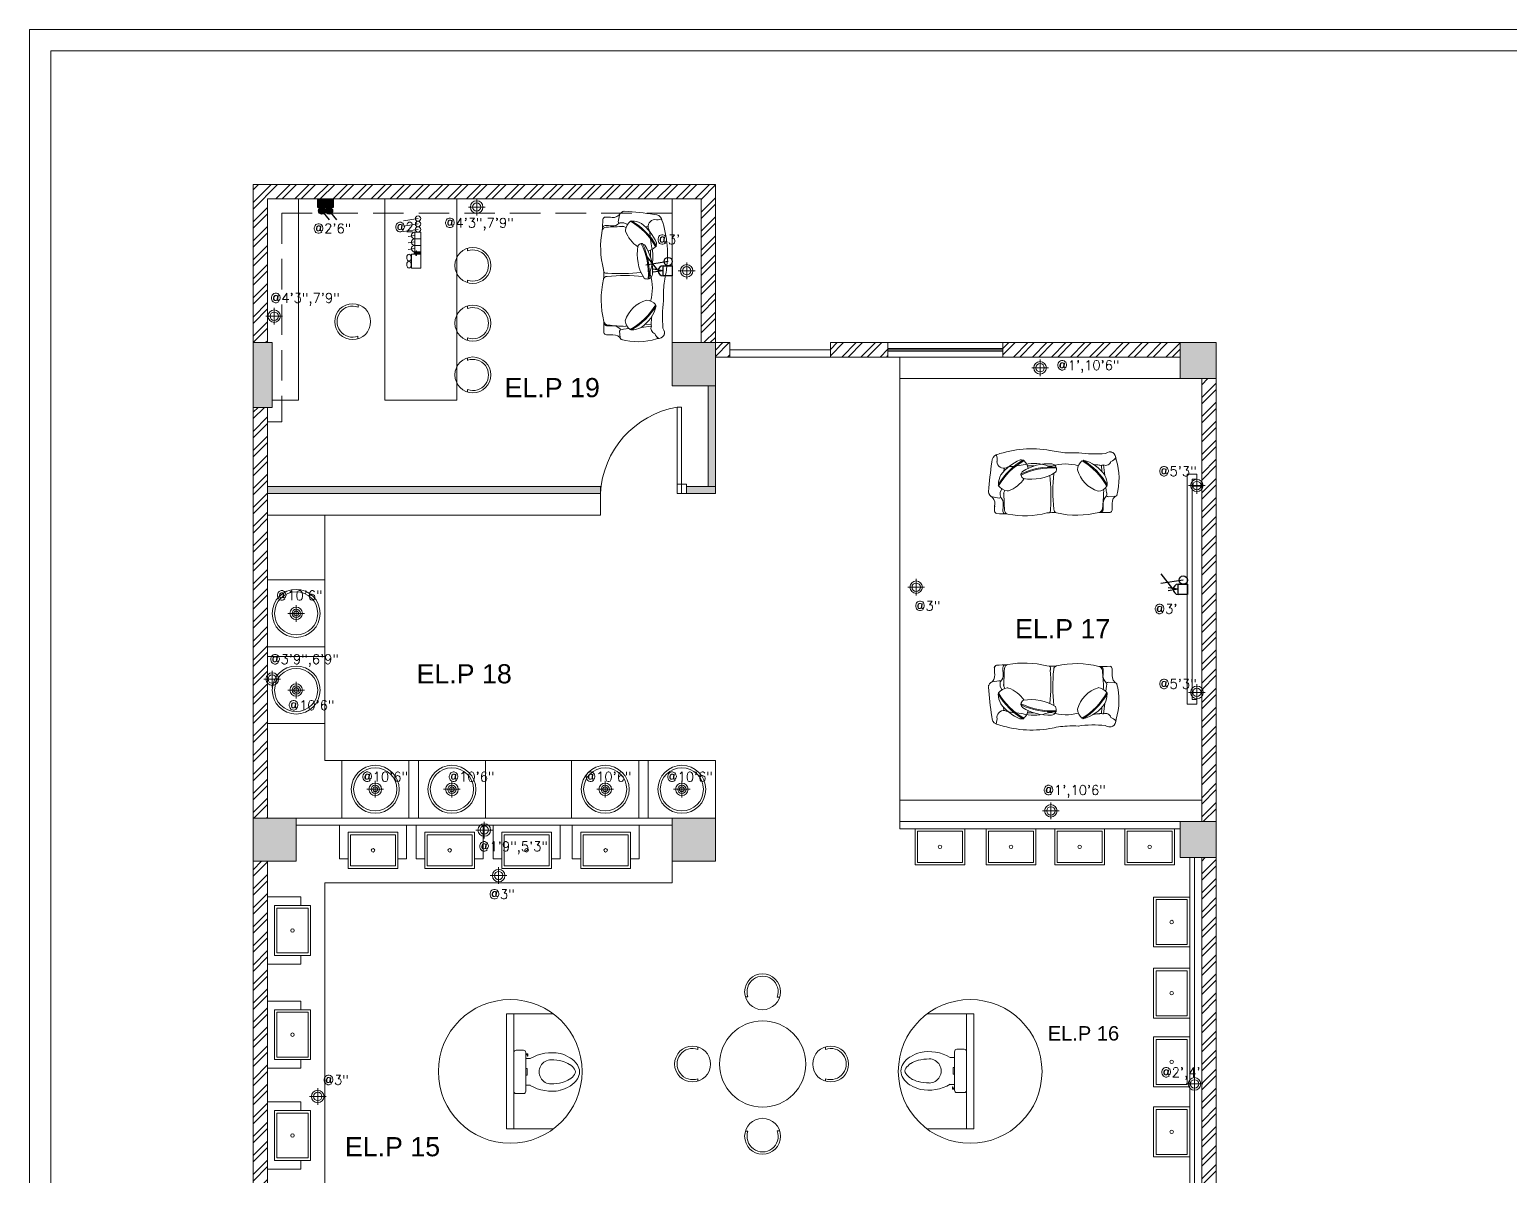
# Model space of a CAD drawing. Header units: inches. Extents: x 111501 to 134888, y 46021 to 52102.
# Drawn here: x 114830 to 115448, y 47586 to 48064 of the extents above; entities that cross this region are included whole.
import ezdxf
from ezdxf.lldxf.tags import DXFTag

# ---------------------------------------------------------------- set-up
doc = ezdxf.new("R2010")
doc.units = ezdxf.units.IN
doc.header["$MEASUREMENT"] = 0
doc.linetypes.add('DASHED', pattern=[19.05, 12.7, -6.35])
for name, color, linetype, lineweight in [('column', 252, 'Continuous', 9), ('DOOR', 1, 'Continuous', 0), ('electrical 2', 1, 'Continuous', 0), ('FURNITURE', 14, 'Continuous', 18), ('furnuture light', 142, 'Continuous', 0), ('SHEET', 7, 'Continuous', 30), ('text1', 7, 'Continuous', 0), ('wall', 7, 'Continuous', 9), ('window', 140, 'Continuous', 15)]:
    doc.layers.add(name, color=color, linetype=linetype, lineweight=lineweight)
doc.layers.add('electrical planing', color=251, linetype='Continuous')
doc.layers.add('pt19', color=151, linetype='Continuous')
doc.styles.get("Standard").update_dxf_attribs({"font": 'txt.shx', "height": 6})
tags = doc.linetypes.add('DASHED2', pattern=[0.375, 0.25, -0.125]).pattern_tags.tags
tags[6:7] = [DXFTag(74, 4), DXFTag(75, 0), DXFTag(340, '0'), DXFTag(46, 1.0), DXFTag(50, 0.0), DXFTag(44, 0.0), DXFTag(45, 0.0)]
tags[4:5] = [DXFTag(74, 4), DXFTag(75, 0), DXFTag(340, '0'), DXFTag(46, 1.0), DXFTag(50, 0.0), DXFTag(44, 0.0), DXFTag(45, 0.0)]
pattern_1 = [(45, (15996.086, 0), (-3.97747564, 3.97747564), []), (45, (15998.7374, 0), (-3.97747564, 3.97747564), [])]

# ---------------------------------------------------------------- blocks, each defined once
blk = doc.blocks.new('fgfdg')
at = {"layer": 'FURNITURE'}
for points in [[(9958.2, 25320.5), (9961.82, 25320.5), (9961.82, 25334.5), (9933.82, 25334.5), (9933.82, 25320.5), (9937.44, 25320.5)], [(9937.44, 25316.5), (9937.44, 25331.56), (9958.2, 25331.56), (9958.2, 25316.5), (9937.44, 25316.5), (9937.44, 25316.5)]]:
    blk.add_lwpolyline(points, dxfattribs=at)
blk.add_lwpolyline([(9938.44, 25317.5), (9938.44, 25330.56), (9957.2, 25330.56), (9957.2, 25317.5), (9938.44, 25317.5)], close=True, dxfattribs=at)
blk.add_circle((9947.82, 25324.03), 0.75, dxfattribs=at)
blk = doc.blocks.new('so')
at = {"layer": 'FURNITURE'}
for p, q in [((93752.34, 46905.16), (93752.51, 46906.52)), ((93769.43, 46904.14), (93767.18, 46903.8)), ((93769.7, 46908.55), (93770.47, 46908.35)), ((93770.77, 46907.56), (93771.08, 46904.87)), ((93762.11, 46903.43), (93757.75, 46902.84)), ((93760.52, 46902.13), (93757.93, 46901.98)), ((93768.58, 46902.89), (93768.03, 46902.73)), ((93758.31, 46881.28), (93758.24, 46879.86)), ((93759.31, 46862.37), (93758.99, 46862.39)), ((93760.5, 46861.17), (93759.13, 46861.32)), ((93769.29, 46861.22), (93768.4, 46861.65)), ((93753.59, 46857.91), (93753.48, 46858.34)), ((93769.27, 46859.7), (93767.77, 46860.37)), ((93769.77, 46854.9), (93769.47, 46854.89)), ((93771.08, 46856.49), (93771.61, 46859.22)), ((93776, 46857.32), (93774.86, 46857.39)), ((93777.45, 46857.47), (93777.04, 46857.3)), ((93777.89, 46857.84), (93777.45, 46857.47))]:
    blk.add_line(p, q, dxfattribs=at)
for centre, radius, start, end in [((93752.46, 46904.62), 4.07, 18.40482, 56.04005), ((93754.78, 46907.41), 0.592, 8.87051, 94.05424), ((93763.41, 46883.52), 25.81, 74.13928, 107.6386), ((93780.54, 46879.15), 29.07, 119.82965, 148.57464), ((93780.63, 46879.22), 28.66, 119.18399, 149.26894), ((93755.74, 46903.77), 2.22, 335.13449, 74.70054), ((93765.94, 46896.04), 8.32, 88.94997, 117.41935), ((93766.29, 46903.99), 0.425, 39.93327, 118.71729), ((93763.54, 46900.06), 5.23, 5.84806, 53.16868), ((93769.92, 46901.55), 2.64, 74.01477, 100.65631), ((93770.84, 46890.55), 15.56, 124.15229, 166.04045), ((93755.09, 46901.83), 2.85, 350.2141, 20.76481), ((93756.37, 46904.5), 12.96, 285.24913, 342.47727), ((93765.76, 46903.7), 0.425, 39.93327, 118.71729), ((93759.97, 46897.06), 5.07, 219.4617, 267.88774), ((93777.5, 46879.99), 20.24, 176.5091, 212.66613), ((93759.56, 46880.94), 2.28, 111.77378, 176.80671), ((93787.71, 46881), 29.07, 175.93246, 205.56871), ((93759.48, 46879.97), 3.18, 64.50853, 103.88422), ((93787.69, 46881.11), 28.66, 175.96049, 206.26301), ((93744.39, 46872.73), 19.32, 350.12791, 31.55288), ((93757.39, 46868.51), 1.77, 156.9035, 196.40408), ((93774.12, 46875.91), 20.07, 203.23758, 232.67391), ((93756.02, 46869.34), 0.305, 93.71895, 203.89699), ((93780.82, 46883.9), 29.07, 210.39959, 239.14459), ((93780.9, 46883.82), 28.66, 209.7053, 239.79025), ((93759.92, 46866.36), 5.07, 98.38462, 139.51253), ((93679.26, 46871.47), 79.79, 359.91776, 0.1427), ((93761.85, 46870.2), 1.77, 219.56422, 259.06481), ((93761.77, 46868.6), 0.305, 212.07132, 322.24935), ((93761.83, 46870.19), 1.77, 275.25586, 334.01427), ((93755.99, 46858.63), 13.37, 20.038, 55.9443), ((93756.27, 46861.23), 2.87, 271.81871, 21.73426), ((93763.43, 46863.29), 5.23, 305.80555, 353.12617), ((93764.3, 46862.3), 4.34, 4.75028, 12.23242), ((93755.56, 46853.08), 5.35, 81.44915, 112.17373), ((93765.91, 46867.27), 8.32, 241.55488, 270.02427), ((93766.16, 46859.33), 0.425, 240.25695, 319.04097), ((93769.85, 46864.16), 4.5, 262.57797, 288.77512)]:
    blk.add_arc(centre, radius, start, end, dxfattribs=at)
at = {"layer": 'FURNITURE', "extrusion": (0, 0, -1)}
for centre, major_axis, ratio, start_param, end_param in [((93757.64, 46904.17), (-5.13, 2.35), 0.618231, 5.500844, 7.184555), ((93773.54, 46909.47), (-3.31, 0.03), 0.909091, 4.616161, 5.890683), ((93767.88, 46905.84), (-3.36, 0.03), 0.909091, 3.452305, 3.740947), ((93775.94, 46852.61), (-59.28, 0.53), 0.909091, 1.527079, 1.573647), ((93776.15, 46905.08), (-1.62, 0.01), 0.909091, 1.838774, 2.80094), ((93890.94, 46901.04), (-113.36, 2.08), 0.701645, 6.254642, 6.313975), ((93689.39, 46899.23), (-63.77, 0.57), 0.909091, 3.056167, 3.251523), ((93921.13, 46888.07), (-163.89, 1.47), 0.909091, 0.062984, 0.077367), ((93759.67, 46900.91), (-1.84, 0.02), 0.909091, 0.073573, 0.254317), ((93764.63, 46809.88), (-102.4, 0.92), 0.909091, 1.601237, 1.67337), ((93773.87, 46910.2), (-0.08, 7.57), 0.730686, 3.178935, 3.779527), ((93775.86, 46848.78), (-59.28, 0.53), 0.909091, 1.527079, 1.573647), ((93775.75, 46900.71), (-1.84, 0.02), 0.909091, 1.671525, 3.054326), ((93776.07, 46901.25), (-1.62, 0.01), 0.909091, 1.838774, 2.80094), ((93921.96, 46889.1), (164.59, 2.24), 0.332533, 3.039374, 3.24171), ((94512.72, 46901.52), (761.68, 30.39), 0.237765, 3.06991, 3.193225), ((93769.2, 46973.97), (1.09, 92.29), 0.86194, 3.038922, 3.227555), ((93776.06, 46879.38), (1.82, 0.64), 0.643947, 4.915204, 6.007097), ((93776.1, 46883.74), (-1.41, 1.06), 0.914805, 2.750316, 4.013629), ((93925.72, 46873.33), (-167.53, 1.5), 0.909091, 6.258896, 6.277374), ((93640.53, 46875.47), (-138.39, 7.62), 0.514907, 2.983139, 3.210922), ((93724.36, 46862.32), (24.04, 24.18), 1, 0.556107, 0.764052), ((93760.41, 46863.29), (-1.84, 0.02), 0.909091, 5.638899, 6.209604), ((93745.95, 47451.69), (-649.87, 5.82), 0.909091, 4.657058, 4.668338), ((93768.59, 46858.41), (-3.26, 0.03), 0.909091, 1.877441, 2.006467), ((93773.86, 46857.98), (-3.31, 0.03), 0.909091, 0.681701, 1.699089), ((93779.28, 46914.66), (-59.28, 0.53), 0.909091, 4.741604, 4.788172), ((93776.49, 46863.15), (-1.84, 0.02), 0.909091, 3.260925, 4.643725), ((93776.7, 46862.24), (-1.62, 0.01), 0.909091, 3.51431, 4.476477), ((93891.41, 46855.42), (-113.27, 4.67), 0.710878, 6.259211, 6.318545), ((93758.3, 46860.31), (4.57, 2.7), 0.675931, 2.302953, 3.269293), ((93792.92, 47096.89), (35.25, 240.83), 0.806916, 3.083864, 3.147073), ((93768.83, 46856.9), (-2.29, 0.02), 0.909091, 3.32703, 4.655766), ((93773.74, 46854.45), (-3.31, 0.03), 0.909091, 0.424568, 1.699089), ((93768.37, 46858.41), (-3.36, 0.03), 0.909091, 2.622382, 2.862945), ((93779.16, 46911.13), (-59.28, 0.53), 0.909091, 4.741604, 4.788172), ((93776.58, 46858.71), (-1.62, 0.01), 0.909091, 3.51431, 4.476477)]:
    blk.add_ellipse(centre, major_axis=major_axis, ratio=ratio, start_param=start_param, end_param=end_param, dxfattribs=at)
at = {"layer": 'FURNITURE'}
for centre, major_axis, ratio, start_param, end_param in [((93640.44, 46884.08), (138.21, 10.34), 0.51003, 6.125714, 6.37511), ((93774.94, 46873.78), (12.53, 12.6), 1, 2.00439, 2.558399), ((93770.96, 46788.62), (-3.01, 92.25), 0.86194, 6.180515, 6.356807), ((93806.28, 46882.06), (28.59, 1.59), 0.753441, 3.013769, 3.201526)]:
    blk.add_ellipse(centre, major_axis=major_axis, ratio=ratio, start_param=start_param, end_param=end_param, dxfattribs=at)
blk.add_open_spline([(93751.68, 46880.48), (93752.13, 46882.86), (93752.89, 46886.84), (93752.75, 46890.88), (93752.7, 46892.51)], degree=3, knots=[0, 0, 0, 0, 10.027834, 16.763705, 16.763705, 16.763705, 16.763705], dxfattribs=at)
blk = doc.blocks.new('EWC')
at = {"layer": 'FURNITURE'}
for p, q in [((120.336, 285.853), (120.336, 285.929)), ((120.361, 285.954), (120.763, 285.954)), ((120.788, 285.929), (120.788, 285.853)), ((120.763, 285.828), (120.361, 285.828)), ((120.422, 285.828), (120.422, 285.782)), ((120.702, 285.828), (120.702, 285.782))]:
    blk.add_line(p, q, dxfattribs=at)
at = {"layer": 'FURNITURE', "linetype": 'ByBlock'}
blk.add_line((120.367, 285.954), (120.757, 285.954), dxfattribs=at)
at = {"layer": 'FURNITURE', "linetype": 'Continuous'}
for p, q in [((120.527, 285.815), (120.527, 285.828)), ((120.597, 285.815), (120.527, 285.815)), ((120.597, 285.828), (120.597, 285.815))]:
    blk.add_line(p, q, dxfattribs=at)
for points in [[(120.751, 285.815), (120.751, 285.807), (120.727, 285.807), (120.727, 285.812)], [(120.743, 285.815), (120.745, 285.815)], [(120.751, 285.815), (120.751, 285.828), (120.745, 285.828), (120.745, 285.815)]]:
    blk.add_lwpolyline(points, dxfattribs=at)
blk.add_arc((120.726, 285.862), 0.0503, 270.8881, 289.3392, dxfattribs=at)
at = {"layer": 'FURNITURE', "extrusion": (0, 0, -1)}
for centre, major_axis, start_param, end_param in [((120.361, 285.929), (-0.0177, -0.0177), 0.785398, 2.356194), ((120.763, 285.929), (-0.0177, -0.0177), 2.356194, 3.926991), ((120.361, 285.853), (-0.0177, 0.0177), 3.926991, 5.497787), ((120.763, 285.853), (-0.0177, 0.0177), 2.356194, 3.926991)]:
    blk.add_ellipse(centre, major_axis=major_axis, ratio=1, start_param=start_param, end_param=end_param, dxfattribs=at)
at = {"layer": 'FURNITURE'}
for centre, major_axis, start_param, end_param in [((120.811, 285.555), (-0.319, -0.319), -1.31209, -0.594747), ((120.307, 285.555), (-0.322, 0.322), 3.740911, 4.44905), ((120.562, 285.563), (-0.0891, -0.0891), 2.356179, 5.497772), ((120.888, 285.563), (-0.319, -0.319), -0.785413, -0.532092), ((120.236, 285.563), (-0.319, 0.319), 3.673654, 3.926975), ((120.727, 285.563), (-0.261, 0.261), 1.038704, 1.343982), ((120.727, 285.522), (-0.202, 0.202), 1.038704, 1.343982), ((120.397, 285.522), (-0.202, 0.202), 3.368376, 3.673654), ((120.397, 285.563), (-0.261, -0.261), 1.79758, 2.102858), ((120.626, 285.499), (-0.177, -0.177), -0.226814, 0.200102), ((120.626, 285.458), (-0.117, 0.117), 1.343983, 1.770898), ((120.562, 285.403), (-0.0954, 0.0954), 1.770899, 2.356178), ((120.562, 285.362), (-0.036, 0.036), 1.7709, 2.356179), ((120.562, 285.362), (-0.036, 0.036), 2.35618, 2.941459), ((120.562, 285.403), (-0.0954, -0.0954), 0.785384, 1.370663), ((120.498, 285.458), (-0.117, -0.117), 1.370664, 1.797579), ((120.498, 285.499), (-0.177, -0.177), 1.370664, 1.797579)]:
    blk.add_ellipse(centre, major_axis=major_axis, ratio=1, start_param=start_param, end_param=end_param, dxfattribs=at)
blk = doc.blocks.new('POINT')
at = {"layer": 'electrical 2'}
for p, q in [((-3013.56, 3860.74, 29.22), (-3013.56, 3855.65, 29.22)), ((-3016.11, 3858.19, 29.22), (-3011.02, 3858.19, 29.22))]:
    blk.add_line(p, q, dxfattribs=at)
for radius in [1.91, 1.27]:
    blk.add_circle((-3013.56, 3858.19, 29.22), radius, dxfattribs=at)
blk = doc.blocks.new('dgh')
at = {"layer": 'electrical planing', "linetype": 'ByBlock'}
h = blk.add_hatch(color=36, dxfattribs=at)
h.set_gradient(color1=(121, 78, 22), color2=(227, 174, 104), one_color=1, tint=0.65, name='SPHERICAL')
h.paths.add_polyline_path([(-72.26, 1878.91, -1), (-72.26, 1875.82, -1)])
h = blk.add_hatch(color=36, dxfattribs=at)
h.set_gradient(color1=(121, 78, 22), color2=(227, 174, 104), one_color=1, tint=0.65, name='SPHERICAL')
h.paths.add_polyline_path([(-68.91, 1878.91, -1), (-68.91, 1875.82, -1)])
h = blk.add_hatch(color=36, dxfattribs=at)
h.set_gradient(color1=(121, 78, 22), color2=(227, 174, 104), one_color=1, tint=0.65, name='CYLINDER')
h.paths.add_polyline_path([(-74.07, 1871.89), (-74.07, 1875.82), (-66.95, 1875.82), (-66.95, 1871.89)])
at = {"layer": 'electrical planing', "color": 7, "linetype": 'ByBlock'}
for p, q in [((-72.26, 1877.37), (-75.59, 1881.54)), ((-68.91, 1877.37), (-72.24, 1881.54))]:
    blk.add_line(p, q, dxfattribs=at)
blk.add_lwpolyline([(-74.07, 1871.89), (-74.07, 1875.82), (-66.95, 1875.82), (-66.95, 1871.89)], close=True, dxfattribs=at)
for centre in [(-72.26, 1877.37), (-68.91, 1877.37)]:
    blk.add_circle(centre, 1.55, dxfattribs=at)
blk = doc.blocks.new('kat b cable')
at = {"color": 6}
for points in [[(24134.78, 4883.35), (24132.88, 4883.35), (24132.88, 4883.52), (24134.78, 4883.52)], [(24133.78, 4881.56), (24133.4, 4881.56), (24133.39, 4884.31), (24133.77, 4884.31)], [(24134.34, 4884.29), (24134, 4884.29), (24134.01, 4881.56), (24134.35, 4881.56)]]:
    blk.add_lwpolyline(points, close=True, dxfattribs=at)
blk = doc.blocks.new('5 amp')
at = {"color": 6}
blk.add_line((24133.41, 4862.91), (24132.99, 4865.66), dxfattribs=at)
blk.add_lwpolyline([(24132.01, 4862.91), (24134.78, 4862.91), (24134.79, 4860.45), (24132.02, 4860.44)], close=True, dxfattribs=at)
blk.add_arc((24133.4, 4862.91), 1.38, 359.99948, 180.34542, dxfattribs=at)
blk = doc.blocks.new('15 amp')
at = {"color": 6}
for q in [(24132.99, 4855.15), (24133.82, 4855.15)]:
    blk.add_line((24133.41, 4852.4), q, dxfattribs=at)
blk.add_lwpolyline([(24132.02, 4852.4), (24134.79, 4852.4), (24134.79, 4849.94), (24132.02, 4849.94)], close=True, dxfattribs=at)
blk.add_arc((24133.41, 4852.4), 1.38, 0, 180, dxfattribs=at)

msp = doc.modelspace()

# ---------------------------------------------------------------- hatches: boundary and pattern name
at = {"layer": 'column'}
h = msp.add_hatch(color=256, dxfattribs=at)
h.paths.add_polyline_path([(115098.38, 47933.31), (115098.38, 47915.31), (115116.38, 47915.31), (115116.38, 47933.31)])
h.paths.add_polyline_path([(114923.38, 47933.31), (114923.38, 47906.31), (114931.38, 47906.31), (114931.38, 47933.31)])
h = msp.add_hatch(color=256, dxfattribs=at)
h.paths.add_polyline_path([(115310.38, 47929.36), (115310.38, 47918.36), (115321.38, 47918.36), (115321.38, 47929.36)])
h.paths.add_polyline_path([(115321.38, 47929.36), (115321.38, 47933.36), (115310.38, 47933.36), (115310.38, 47929.36)])
h.paths.add_polyline_path([(115321.38, 47918.36), (115325.38, 47918.36), (115325.38, 47929.36), (115321.38, 47929.36)])
h.paths.add_polyline_path([(115325.38, 47933.36), (115321.38, 47933.36), (115321.38, 47929.36), (115325.38, 47929.36)])
msp.add_hatch(color=256, dxfattribs=at).paths.add_polyline_path([(114923.38, 47734.89), (114923.38, 47716.89), (114941.38, 47716.89), (114941.38, 47734.89)])
h = msp.add_hatch(color=256, dxfattribs=at)
h.paths.add_polyline_path([(115098.38, 47327.03), (115098.38, 47309.03), (115116.38, 47309.03), (115116.38, 47327.03)])
h.paths.add_polyline_path([(115098.38, 47530.96), (115098.38, 47512.96), (115116.38, 47512.96), (115116.38, 47530.96)])
h.paths.add_polyline_path([(115098.38, 47734.89), (115098.38, 47716.89), (115116.38, 47716.89), (115116.38, 47734.89)])
h = msp.add_hatch(color=256, dxfattribs=at)
h.paths.add_polyline_path([(115310.38, 47729.44), (115310.38, 47718.44), (115321.38, 47718.44), (115321.38, 47729.44)])
h.paths.add_polyline_path([(115321.38, 47729.44), (115321.38, 47733.44), (115310.38, 47733.44), (115310.38, 47729.44)])
h.paths.add_polyline_path([(115321.38, 47718.44), (115325.38, 47718.44), (115325.38, 47729.44), (115321.38, 47729.44)])
h.paths.add_polyline_path([(115325.38, 47733.44), (115321.38, 47733.44), (115321.38, 47729.44), (115325.38, 47729.44)])
at = {"layer": 'pt19', "lineweight": 0}
h = msp.add_hatch(color=256, dxfattribs=at)
h.paths.add_polyline_path([(114929.38, 47870.31), (114929.38, 47873.31), (115068.42, 47873.31), (115068.42, 47870.31)])
h.paths.add_polyline_path([(115116.38, 47873.31), (115116.38, 47915.31), (115113.38, 47915.31), (115113.38, 47873.31)])
h.paths.add_polyline_path([(115104.38, 47873.31), (115104.38, 47870.31), (115116.38, 47870.31), (115116.38, 47873.31)])
at = {"layer": 'wall', "lineweight": 5}
h = msp.add_hatch(dxfattribs=at)
h.set_pattern_fill('ANSI32', color=256, scale=15, style=0)
h.set_pattern_definition(pattern_1)
h.paths.add_polyline_path([(114923.38, 47933.31), (114923.38, 47999.31), (115116.38, 47999.31), (115116.38, 47933.31), (115110.38, 47933.31), (115110.38, 47993.31), (114929.38, 47993.31), (114929.38, 47933.31)])
h = msp.add_hatch(dxfattribs=at)
h.set_pattern_fill('ANSI32', color=256, scale=15, style=0)
h.set_pattern_definition(pattern_1)
h.paths.add_polyline_path([(115236.38, 47927.31), (115310.38, 47927.31), (115310.38, 47933.31), (115236.38, 47933.31)])
h.paths.add_polyline_path([(115164.38, 47933.31), (115164.38, 47927.31), (115188.38, 47927.31), (115188.38, 47933.31)])
h.paths.add_polyline_path([(115116.38, 47927.31), (115122.38, 47927.31), (115122.38, 47933.31), (115116.38, 47933.31)])
h = msp.add_hatch(dxfattribs=at)
h.set_pattern_fill('ANSI32', color=256, scale=15, style=0)
h.set_pattern_definition(pattern_1)
h.paths.add_polyline_path([(115319.38, 47529.46), (115325.38, 47529.46), (115325.38, 47718.39), (115319.38, 47718.39)])
h.paths.add_polyline_path([(115319.38, 47325.53), (115325.38, 47325.53), (115325.38, 47514.46), (115319.38, 47514.46)])
h.paths.add_polyline_path([(115319.38, 47733.39), (115325.38, 47733.39), (115325.38, 47918.31), (115319.38, 47918.31)])
h.paths.add_polyline_path([(115319.38, 47200.53), (115325.38, 47200.53), (115325.38, 47310.53), (115319.38, 47310.53)])
h = msp.add_hatch(dxfattribs=at)
h.set_pattern_fill('ANSI32', color=256, scale=15, style=0)
h.set_pattern_definition(pattern_1)
h.paths.add_polyline_path([(114923.38, 47529.46), (114929.38, 47529.46), (114929.38, 47716.89), (114923.38, 47716.89)])
h.paths.add_polyline_path([(114923.38, 47906.31), (114923.38, 47734.89), (114929.38, 47734.89), (114929.38, 47906.31)])

# ---------------------------------------------------------------- linework, layer by layer
at = {"layer": 'column'}
for points in [[(114931.38, 47906.31), (114931.38, 47933.31), (114923.38, 47933.31), (114923.38, 47906.31)], [(115116.38, 47933.31), (115098.38, 47933.31), (115098.38, 47915.31), (115116.38, 47915.31)], [(115310.38, 47933.31), (115325.38, 47933.31), (115325.38, 47918.31), (115310.38, 47918.31)], [(114941.38, 47734.89), (114923.38, 47734.89), (114923.38, 47716.89), (114941.38, 47716.89)], [(115116.38, 47734.89), (115098.38, 47734.89), (115098.38, 47716.89), (115116.38, 47716.89)], [(115310.38, 47733.39), (115325.38, 47733.39), (115325.38, 47718.39), (115310.38, 47718.39)]]:
    msp.add_lwpolyline(points, close=True, dxfattribs=at)
at = {"layer": 'DOOR', "linetype": 'DASHED2'}
for p, q in [((115122.38, 47930.31), (115164.38, 47930.31)), ((115122.38, 47927.31), (115164.38, 47927.31))]:
    msp.add_line(p, q, dxfattribs=at)
at = {"layer": 'DOOR', "color": 5, "linetype": 'Continuous', "lineweight": 0, "elevation": -0.46}
for points in [[(115100.38, 47870.31), (115102.23, 47870.31), (115102.23, 47906.36), (115100.38, 47906.36)], [(115104.38, 47870.31), (115100.38, 47870.31), (115100.38, 47874.31), (115104.38, 47874.31)]]:
    msp.add_lwpolyline(points, close=True, dxfattribs=at)
at = {"layer": 'DOOR', "color": 5, "linetype": 'Continuous', "lineweight": 0}
msp.add_arc((115106.85, 47868.42, -0.91), 38.48, 99.67307, 177.18608, dxfattribs=at)
at = {"layer": 'electrical planing', "color": 6, "ltscale": 0.5}
for p, q in [((115096.68, 47967.16), (115087.28, 47965.72)), ((115311.68, 47834.2), (115302.28, 47832.76))]:
    msp.add_line(p, q, dxfattribs=at)
at = {"layer": 'electrical planing', "color": 6}
for p, q in [((115092.35, 47963.55), (115087.42, 47969.73)), ((115307.35, 47830.58), (115302.42, 47836.77))]:
    msp.add_line(p, q, dxfattribs=at)
at = {"layer": 'electrical planing', "color": 6, "ltscale": 0.5}
for centre in [(115096.68, 47967.16), (115311.68, 47834.2)]:
    msp.add_circle(centre, 1.72, dxfattribs=at)
at = {"layer": 'FURNITURE', "linetype": 'DASHED', "lineweight": 0}
msp.add_line((114935.38, 47987.31), (115098.38, 47987.31), dxfattribs=at)
at = {"layer": 'FURNITURE', "lineweight": 0}
for p, q in [((115012.92, 47972.7), (115012.93, 47971.64)), ((115012.95, 47959.42), (115012.95, 47958.37)), ((114967.2, 47949.24), (114967.2, 47948.19)), ((115012.92, 47948.6), (115012.93, 47947.54)), ((114967.17, 47935.96), (114967.17, 47934.91)), ((115012.95, 47935.32), (115012.95, 47934.26)), ((115012.92, 47926.99), (115012.93, 47925.93)), ((115012.95, 47913.71), (115012.95, 47912.65)), ((115129.97, 47660.2), (115128.92, 47660.2)), ((115143.25, 47660.16), (115142.2, 47660.16)), ((115109.1, 47639.38), (115109.09, 47638.33)), ((115162.28, 47639.38), (115162.28, 47638.33)), ((115109.05, 47626.1), (115109.05, 47625.05)), ((115162.32, 47626.1), (115162.33, 47625.05)), ((115129.97, 47604.24), (115128.92, 47604.24)), ((115143.25, 47604.29), (115142.2, 47604.28))]:
    msp.add_line(p, q, dxfattribs=at)
at = {"layer": 'FURNITURE', "lineweight": 5}
for p, q in [((115317.38, 47876.35), (115315.38, 47876.35)), ((115317.38, 47876.35), (115317.38, 47878.35)), ((115319.38, 47873.35), (115315.38, 47873.35)), ((115319.38, 47787.35), (115315.38, 47787.35)), ((115317.38, 47784.35), (115315.38, 47784.35)), ((115317.38, 47782.35), (115317.38, 47784.35)), ((115098.38, 47716.89), (115098.38, 47707.89)), ((114953.38, 47529.46), (114953.38, 47707.89))]:
    msp.add_line(p, q, dxfattribs=at)
for points in [[(114931.38, 47909.31), (114942.38, 47909.31), (114942.38, 47993.31), (114929.38, 47993.31), (114929.38, 47933.31)], [(115196.42, 47733.39), (115193.42, 47733.39), (115193.42, 47927.31), (115196.42, 47927.31)], [(115317.38, 47878.35), (115313.38, 47878.35), (115313.38, 47782.35), (115317.38, 47782.35)], [(115317.38, 47876.35), (115315.38, 47876.35), (115315.38, 47784.35), (115317.38, 47784.35)], [(115319.38, 47782.35), (115319.38, 47873.35)], [(114929.38, 47758.89), (114929.38, 47861.31), (114953.38, 47861.31), (114953.38, 47758.89)], [(114953.38, 47758.89), (115116.38, 47758.89), (115116.38, 47734.89), (114929.38, 47734.89), (114929.38, 47758.89)], [(114953.38, 47707.89), (115098.38, 47707.89)], [(115048.73, 47653.13), (115029.23, 47653.13), (115029.23, 47605.13), (115048.73, 47605.13)], [(115204.73, 47605.13), (115224.23, 47605.13), (115224.23, 47653.13), (115204.73, 47653.13)]]:
    msp.add_lwpolyline(points, dxfattribs=at)
at = {"layer": 'FURNITURE', "lineweight": 0}
msp.add_lwpolyline([(114978.38, 47993.31), (115008.38, 47993.31), (115008.38, 47909.31), (114978.38, 47909.31)], close=True, dxfattribs=at)
at = {"layer": 'FURNITURE', "lineweight": 5}
for points in [[(115098.38, 47933.31), (115110.38, 47933.31), (115110.38, 47993.31), (115098.38, 47993.31)], [(115193.42, 47927.31), (115310.38, 47927.31), (115310.38, 47918.31), (115193.42, 47918.31)], [(114953.38, 47834.31), (114929.38, 47834.31), (114929.38, 47806.31), (114953.38, 47806.31)], [(114929.38, 47806.31), (114953.38, 47806.31), (114953.38, 47802.31), (114929.38, 47802.31)], [(114953.38, 47802.31), (114929.38, 47802.31), (114929.38, 47774.31), (114953.38, 47774.31)], [(114960.38, 47758.89), (114960.38, 47734.89), (114988.38, 47734.89), (114988.38, 47758.89)], [(114988.38, 47734.89), (114988.38, 47758.89), (114992.38, 47758.89), (114992.38, 47734.89)], [(114992.38, 47758.89), (114992.38, 47734.89), (115020.38, 47734.89), (115020.38, 47758.89)], [(115056.38, 47758.89), (115056.38, 47734.89), (115084.38, 47734.89), (115084.38, 47758.89)], [(115084.38, 47734.89), (115084.38, 47758.89), (115088.38, 47758.89), (115088.38, 47734.89)], [(115088.38, 47758.89), (115088.38, 47734.89), (115116.38, 47734.89), (115116.38, 47758.89)], [(115193.42, 47742.39), (115319.38, 47742.39), (115319.38, 47733.39), (115193.42, 47733.39)], [(114941.38, 47731.89), (115098.38, 47731.89), (115098.38, 47734.89), (114941.38, 47734.89)], [(115193.42, 47733.39), (115310.38, 47733.39), (115310.38, 47730.39), (115193.42, 47730.39)], [(115314.38, 47718.39), (115316.38, 47718.39), (115316.38, 47529.46), (115314.38, 47529.46)], [(115032.23, 47653.13), (115029.23, 47653.13), (115029.23, 47605.13), (115032.23, 47605.13)], [(115221.23, 47605.13), (115224.23, 47605.13), (115224.23, 47653.13), (115221.23, 47653.13)]]:
    msp.add_lwpolyline(points, close=True, dxfattribs=at)
at = {"layer": 'FURNITURE', "linetype": 'DASHED', "lineweight": 0}
msp.add_lwpolyline([(114935.38, 47987.31), (114935.38, 47900.31), (114929.38, 47900.31), (114929.38, 47906.31)], dxfattribs=at)
at = {"layer": 'FURNITURE', "lineweight": 5, "elevation": -0.91}
msp.add_lwpolyline([(114929.38, 47870.31), (115068.42, 47870.31), (115068.42, 47861.31), (114929.38, 47861.31)], close=True, dxfattribs=at)
at = {"layer": 'FURNITURE'}
for points in [[(115199.74, 47715.33), (115199.74, 47730.39), (115220.51, 47730.39), (115220.51, 47715.33), (115199.74, 47715.33), (115199.74, 47715.33)], [(115229.42, 47715.33), (115229.42, 47730.39), (115250.18, 47730.39), (115250.18, 47715.33), (115229.42, 47715.33), (115229.42, 47715.33)], [(115258.08, 47715.33), (115258.08, 47730.39), (115278.84, 47730.39), (115278.84, 47715.33), (115258.08, 47715.33), (115258.08, 47715.33)], [(115287.3, 47715.33), (115287.3, 47730.39), (115308.06, 47730.39), (115308.06, 47715.33), (115287.3, 47715.33), (115287.3, 47715.33)], [(115299.32, 47701.84), (115314.38, 47701.84), (115314.38, 47681.07), (115299.32, 47681.07), (115299.32, 47701.84), (115299.32, 47701.84)], [(115299.32, 47672.16), (115314.38, 47672.16), (115314.38, 47651.4), (115299.32, 47651.4), (115299.32, 47672.16), (115299.32, 47672.16)], [(115299.32, 47643.5), (115314.38, 47643.5), (115314.38, 47622.74), (115299.32, 47622.74), (115299.32, 47643.5), (115299.32, 47643.5)], [(115299.32, 47614.28), (115314.38, 47614.28), (115314.38, 47593.52), (115299.32, 47593.52), (115299.32, 47614.28), (115299.32, 47614.28)]]:
    msp.add_lwpolyline(points, dxfattribs=at)
for points in [[(115200.74, 47716.33), (115200.74, 47729.39), (115219.51, 47729.39), (115219.51, 47716.33), (115200.74, 47716.33)], [(115230.42, 47716.33), (115230.42, 47729.39), (115249.18, 47729.39), (115249.18, 47716.33), (115230.42, 47716.33)], [(115259.08, 47716.33), (115259.08, 47729.39), (115277.84, 47729.39), (115277.84, 47716.33), (115259.08, 47716.33)], [(115288.3, 47716.33), (115288.3, 47729.39), (115307.06, 47729.39), (115307.06, 47716.33), (115288.3, 47716.33)], [(115300.32, 47700.84), (115313.38, 47700.84), (115313.38, 47682.07), (115300.32, 47682.07), (115300.32, 47700.84)], [(115300.32, 47671.16), (115313.38, 47671.16), (115313.38, 47652.4), (115300.32, 47652.4), (115300.32, 47671.16)], [(115300.32, 47642.5), (115313.38, 47642.5), (115313.38, 47623.74), (115300.32, 47623.74), (115300.32, 47642.5)], [(115300.32, 47613.28), (115313.38, 47613.28), (115313.38, 47594.52), (115300.32, 47594.52), (115300.32, 47613.28)]]:
    msp.add_lwpolyline(points, close=True, dxfattribs=at)
at = {"layer": 'FURNITURE', "lineweight": 0}
for centre, radius in [((115015.15, 47965.54), 7.5), ((114964.97, 47942.08), 7.5), ((115015.15, 47941.43), 7.5), ((115015.15, 47919.83), 7.5), ((115136.09, 47662.39), 7.5), ((115136.09, 47632.22), 18), ((115106.86, 47632.22), 7.5), ((115164.51, 47632.22), 7.5), ((115136.09, 47602.05), 7.5)]:
    msp.add_circle(centre, radius, dxfattribs=at)
at = {"layer": 'FURNITURE', "linetype": 'ByBlock', "lineweight": 0}
for centre, radius in [((114941.38, 47820.31), 10), ((114941.38, 47820.31), 9), ((114941.38, 47820.31), 1), ((114941.38, 47788.31), 10), ((114941.38, 47788.31), 9), ((114941.38, 47788.31), 1), ((114974.38, 47746.89), 10), ((115006.38, 47746.89), 10), ((115070.38, 47746.89), 10), ((115102.38, 47746.89), 10), ((114974.38, 47746.89), 9), ((115006.38, 47746.89), 9), ((115070.38, 47746.89), 9), ((115102.38, 47746.89), 9), ((114974.38, 47746.89), 1), ((115006.38, 47746.89), 1), ((115070.38, 47746.89), 1), ((115102.38, 47746.89), 1)]:
    msp.add_circle(centre, radius, dxfattribs=at)
at = {"layer": 'FURNITURE'}
for centre in [(115210.12, 47722.86), (115239.8, 47722.86), (115268.46, 47722.86), (115297.68, 47722.86), (115306.85, 47691.46), (115306.85, 47661.78), (115306.85, 47633.12), (115306.85, 47603.9)]:
    msp.add_circle(centre, 0.75, dxfattribs=at)
at = {"layer": 'FURNITURE', "lineweight": 5}
for centre in [(115030.73, 47629.13), (115222.73, 47629.13)]:
    msp.add_circle(centre, 30, dxfattribs=at)
at = {"layer": 'FURNITURE', "lineweight": 0}
for centre, start, end in [((115015.15, 47965.54), 250.23035, 110.00667), ((114964.97, 47942.08), 69.99333, 289.76965), ((115015.15, 47941.43), 250.23035, 110.00667), ((115015.15, 47919.83), 250.23035, 110.00667), ((115136.09, 47662.39), 339.91964, 199.69597), ((115106.86, 47632.22), 69.91964, 289.69597), ((115164.51, 47632.22), 250.30403, 110.08036), ((115136.09, 47602.05), 160.30403, 20.08036)]:
    msp.add_arc(centre, 6.5, start, end, dxfattribs=at)
at = {"layer": 'furnuture light', "color": 6, "lineweight": 0}
for p, q in [((114992.24, 47980.59), (114986.11, 47979.67)), ((114992.25, 47985.09), (114986.12, 47984.17)), ((114992.25, 47982.84), (114986.12, 47981.92))]:
    msp.add_line(p, q, dxfattribs=at)
msp.add_lwpolyline([(114993.36, 47964.42), (114993.36, 47970.21), (114989.58, 47970.21), (114989.58, 47964.42)], close=True, dxfattribs=at)
for centre in [(114992.25, 47985.09), (114992.25, 47982.84), (114992.24, 47980.59)]:
    msp.add_circle(centre, 1.12, dxfattribs=at)
at = {"layer": 'furnuture light', "color": 6, "lineweight": 0, "extrusion": (0, 0, -1)}
for centre in [(114988.48, 47965.88), (114988.49, 47968.82)]:
    msp.add_ellipse(centre, major_axis=(0, -1.46), ratio=0.658121, dxfattribs=at)
at = {"layer": 'pt19', "lineweight": 0}
msp.add_lwpolyline([(115116.38, 47873.31), (115113.38, 47873.31), (115113.38, 47915.31), (115116.38, 47915.31)], close=True, dxfattribs=at)
for points, elevation in [([(115068.42, 47870.31), (114929.38, 47870.31), (114929.38, 47873.31), (115068.42, 47873.31)], -0.91), ([(115104.38, 47870.31), (115116.38, 47870.31), (115116.38, 47873.31), (115104.38, 47873.31)], -0.46)]:
    msp.add_lwpolyline(points, close=True, dxfattribs=dict(at, elevation=elevation))
at = {"layer": 'SHEET', "color": 0, "lineweight": 5, "ltscale": 25}
for points in [[(114830.1, 46327.43), (116065.56, 46327.43), (116065.56, 48063.98), (114830.1, 48063.98)], [(114839.02, 46336.36), (116056.64, 46336.36), (116056.64, 48055.06), (114839.02, 48055.06)]]:
    msp.add_lwpolyline(points, close=True, dxfattribs=at)
at = {"layer": 'wall'}
for p, q in [((114923.38, 47999.31), (115116.38, 47999.31)), ((114923.38, 47933.31), (114923.38, 47999.31)), ((115116.38, 47933.31), (115116.38, 47999.31)), ((114929.38, 47993.31), (115110.38, 47993.31)), ((114929.38, 47933.31), (114929.38, 47993.31)), ((115110.38, 47933.31), (115110.38, 47993.31)), ((115164.38, 47933.31), (115164.38, 47927.31)), ((115164.38, 47933.31), (115310.38, 47933.31)), ((115164.38, 47927.31), (115310.38, 47927.31)), ((115319.38, 47733.39), (115319.38, 47918.31)), ((115325.38, 47733.39), (115325.38, 47918.31)), ((114923.38, 47906.31), (114923.38, 47734.89)), ((114929.38, 47906.31), (114929.38, 47734.89)), ((114923.38, 47718.39), (114923.38, 47325.53)), ((114929.38, 47716.89), (114929.38, 47529.46)), ((115319.38, 47529.46), (115319.38, 47718.39)), ((115325.38, 47529.46), (115325.38, 47718.39))]:
    msp.add_line(p, q, dxfattribs=at)
at = {"layer": 'wall', "lineweight": 5}
for p, q in [((115116.38, 47933.31), (115122.38, 47933.31)), ((115122.38, 47933.31), (115122.38, 47927.31)), ((115164.38, 47933.31), (115164.38, 47927.31)), ((115164.38, 47933.31), (115164.38, 47927.31)), ((115236.38, 47933.31), (115236.38, 47927.31)), ((115122.38, 47927.31), (115116.38, 47927.31))]:
    msp.add_line(p, q, dxfattribs=at)
msp.add_lwpolyline([(115188.38, 47933.31), (115236.38, 47933.31), (115236.38, 47927.31), (115188.38, 47927.31)], close=True, dxfattribs=at)
at = {"layer": 'window', "color": 5, "lineweight": 5}
for p, q in [((115188.38, 47930.81), (115236.38, 47930.81)), ((115188.38, 47930.31), (115236.38, 47930.31)), ((115188.38, 47929.81), (115236.38, 47929.81))]:
    msp.add_line(p, q, dxfattribs=at)

# ---------------------------------------------------------------- block references
at = {"layer": 'electrical planing', "xscale": 0.9055012385238491, "yscale": 0.9055012385238491, "zscale": 0.9055012385238491, "rotation": 180}
msp.add_blockref('dgh', (114889.76, 49688.31), dxfattribs=at)
at = {"layer": 'electrical planing', "xscale": 1.369831401226558, "yscale": 1.369831401226558, "zscale": 1.369831401226558}
for p in [(119144.81, 42704.86, -40.03), (119232.46, 42678.24, -40.03), (119060.28, 42659.28, -40.03), (119379.98, 42637.74, -40.03), (119445.44, 42588.6, -40.03), (119328.26, 42546.17, -40.03), (119069.46, 42535.24, -40.03), (119059.46, 42507.81, -40.03), (119069.46, 42503.24, -40.03), (119445.46, 42502.27, -40.03), (119102.46, 42461.81, -40.03), (119134.46, 42461.81, -40.03), (119198.46, 42461.81, -40.03), (119230.46, 42461.81, -40.03), (119384.48, 42452.81, -40.03), (119147.96, 42444.81, -40.03), (119153.96, 42425.81, -40.03), (119444.46, 42338.85, -40.03), (119078.46, 42333.6, -40.03)]:
    msp.add_blockref('POINT', p, dxfattribs=at)
at = {"layer": 'electrical planing', "color": 6, "xscale": 1.533948984344423, "yscale": 1.533948984344423, "zscale": 1.533948984344423, "rotation": 90}
for p in [(122537.95, 10943.9), (122752.95, 10810.93)]:
    msp.add_blockref('15 amp', p, dxfattribs=at)
at = {"layer": 'FURNITURE', "lineweight": 5}
for p, rotation in [((208847.45, 94843.02), 180), ((68375.57, 141640.04), 270)]:
    msp.add_blockref('so', p, dxfattribs=dict(at, rotation=rotation))
at = {"layer": 'FURNITURE', "lineweight": 5, "xscale": -0.9999999999999993, "rotation": 269.9494159849762}
msp.add_blockref('so', (68292.77, -45937.98), dxfattribs=at)
at = {"layer": 'FURNITURE', "linetype": 'ByBlock', "lineweight": 0}
for p in [(105025.65, 22397.38), (105057.64, 22397.38), (105089.75, 22397.38), (105122.75, 22397.38)]:
    msp.add_blockref('fgfdg', p, dxfattribs=at)
at = {"layer": 'FURNITURE', "linetype": 'ByBlock', "lineweight": 0, "rotation": 89.99999999999999}
for p in [(140263.89, 37740.12), (140263.89, 37696.63), (140263.89, 37654.56)]:
    msp.add_blockref('fgfdg', p, dxfattribs=at)
at = {"layer": 'FURNITURE', "lineweight": 0, "xscale": 40.00000000000001, "yscale": 40.00000000000001, "zscale": 40.00000000000001}
for p, rotation in [((126470.37, 42806.46), 90.000000000005), ((103783.08, 52451.81), 270.000000000005)]:
    msp.add_blockref('EWC', p, dxfattribs=dict(at, rotation=rotation))
at = {"layer": 'furnuture light', "color": 6, "lineweight": 0, "rotation": 89.82754856941116}
for name, p in [('5 amp', (119781.17, 23830.16)), ('5 amp', (119781.16, 23824.62)), ('5 amp', (119781.17, 23827.39)), ('kat b cable', (119802.26, 23822.24))]:
    msp.add_blockref(name, p, dxfattribs=at)

# ---------------------------------------------------------------- texts
at = {"layer": 'text1', "color": 0, "attachment_point": 1}
for s, insert, char_height, width in [('@4\'3",7\'9"', (115003.25, 47985.34), 4, 22.5097), ('@2\'6"', (114948.44, 47982.97), 4, 10.5344), ("@2'", (114982.43, 47983.57), 4, 22.5097), ("@3'", (115091.91, 47978.37), 4, 8.04), ('@4\'3",7\'9"', (114930.57, 47953.96), 4, 22.5097), ('@1\',10\'6"', (115258.84, 47925.88), 4, 22.5097), ('{\\fArial|b0|i0|c0|p0;EL.P 19}', (115028.39, 47918.55), 8, 39.5851), ('@5\'3"', (115301.35, 47881.64), 4, 22.5097), ('@10\'6"', (114933.04, 47829.82), 4, 22.5097), ('@3"', (115199.48, 47825.45), 4, 10.5344), ("@3'", (115299.49, 47824.19), 4, 22.5097), ('{\\fArial|b0|i0|c0|p0;EL.P 17}', (115241.48, 47817.92), 8, 39.5851), ('@3\'9",6\'9"', (114930.26, 47803.18), 4, 22.5097), ('{\\fArial|b0|i0|c0|p0;EL.P 18}', (114991.62, 47799.11), 8, 39.5851), ('@5\'3"', (115301.35, 47792.88), 4, 22.5097), ('@10\'6"', (114938, 47783.97), 4, 22.5097), ('@10\'6"', (114968.73, 47754.13), 4, 22.5097), ('@10\'6"', (115004.79, 47754.13), 4, 22.5097), ('@10\'6"', (115061.99, 47754.13), 4, 22.5097), ('@10\'6"', (115095.96, 47754.13), 4, 22.5097), ('@1\',10\'6"', (115253.15, 47748.57), 4, 22.5097), ('@1\'9",5\'3"', (115017.51, 47725.07), 4, 22.5097), ('@3"', (115021.83, 47705.12), 4, 10.5344), ('{\\fArial|b0|i0|c0|p0;EL.P 16}', (115255.11, 47648.03), 6, 39.5851), ('@3"', (114952.57, 47627.57), 4, 10.5344), ("@2',4'", (115302.24, 47630.78), 4, 22.5097), ('{\\fArial|b0|i0|c0|p0;EL.P 15}', (114961.7, 47601.71), 8, 39.5851)]:
    msp.add_mtext(s, dxfattribs=dict(at, insert=insert, char_height=char_height, width=width))

doc.saveas('drawing.dxf')
